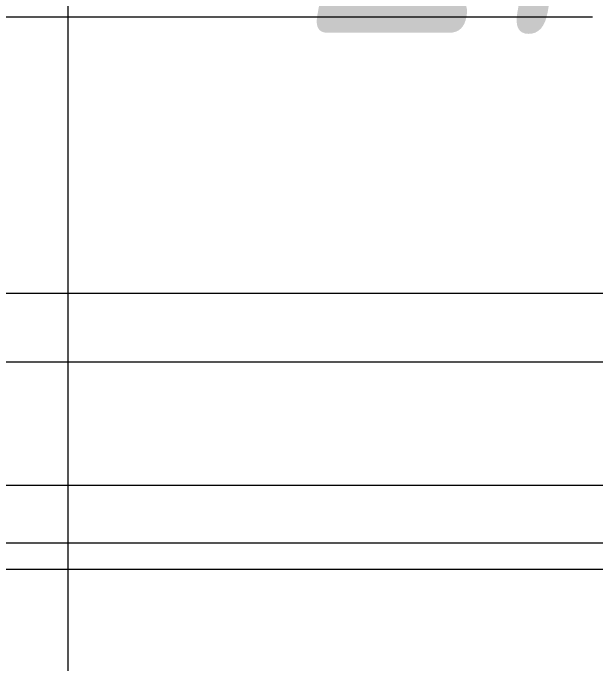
# Model space of a CAD drawing. Header units: millimetres. Extents: x -85420 to 1195317, y -69347 to 470418.
# Drawn here: x 450906.7 to 451328.9, y 58508.4 to 58979.4 of the extents above; entities that cross this region are included whole.
import ezdxf

# ---------------------------------------------------------------- set-up
doc = ezdxf.new("R2010")
doc.units = ezdxf.units.MM
for name, pattern in [('GOST2.303 6', [12, 8, -1.5, 1, -1.5]), ('ГОСТ 2.303 4', [7, 5, -2, 0]), ('ГОСТ 2.303 5', [24, 20, -1.5, 1, -1.5]), ('ГОСТ 2.303 6', [12, 8, -1.5, 1, -1.5]), ('осевая', [50.8, 31.75, -6.35, 6.35, -6.35])]:
    doc.linetypes.add(name, pattern=pattern)
for name, color, linetype, lineweight in [('!М_Перегородки_АЛЮ+стекло', 4, 'Continuous', 15), ('!ФС_Ригели_балки', 251, 'ГОСТ 2.303 6', 15), ('+АР_Осевые линии', 252, 'GOST2.303 6', 9)]:
    doc.layers.add(name, color=color, linetype=linetype, lineweight=lineweight)
doc.layers.add('ОСИ', color=7, linetype='осевая', lineweight=13, true_color=0x999999)
doc.layers.add('ПБ_граница', color=7, linetype='ГОСТ 2.303 4', lineweight=40, true_color=0xdb0000)
doc.styles.add('ГОСТ 2.304', font='CS_Gost2304.shx', dxfattribs={"oblique": 10})

# ---------------------------------------------------------------- blocks, each defined once
blk = doc.blocks.new('*U49')
at = {"linetype": 'ГОСТ 2.303 5', "ltscale": 50}
blk.add_lwpolyline([(5560, 400), (0, 400), (0, 0), (5560, 0)], close=True, dxfattribs=at)
blk = doc.blocks.new('Из_буфера30619')
blk.add_blockref('*U49', (6000, -12000))
blk = doc.blocks.new('A$C314F1C93')
at = {"layer": '+АР_Осевые линии', "linetype": 'ГОСТ 2.303 5', "lineweight": 0, "ltscale": 100}
blk.add_line((20540, 64233.04), (20540, -9232.62), dxfattribs=at)
blk.add_lwpolyline([(-4200, 43450), (75280, 43450)], dxfattribs=at)

msp = doc.modelspace()

# ---------------------------------------------------------------- block references
at = {"layer": 'ОСИ', "ltscale": 40}
msp.add_blockref('A$C314F1C93', (430406.37, 15326.42, 0), dxfattribs=at)

# ---------------------------------------------------------------- next in the draw order: linework, layer by layer
at = {"layer": '!М_Перегородки_АЛЮ+стекло'}
for p, q in [((453683.36, 58726.41, 0), (449909.39, 58726.42, 0)), ((449908.9, 58576.42, 0), (453683.85, 58576.41, 0))]:
    msp.add_line(p, q, dxfattribs=at)
at = {"layer": '!М_Перегородки_АЛЮ+стекло', "elevation": 0}
msp.add_lwpolyline([(449897.44, 58595.31), (449897.44, 58637.31), (453695.43, 58637.28), (453695.43, 58595.28)], close=True, dxfattribs=at)

# ---------------------------------------------------------------- next in the draw order: block references
at = {"layer": '!ФС_Ригели_балки'}
msp.add_blockref('Из_буфера30619', (442166.37, 70576.42, 0), dxfattribs=at)

# ---------------------------------------------------------------- next in the draw order: texts
at = {"layer": 'ПБ_граница', "linetype": 'ByBlock', "lineweight": 0, "ltscale": 100, "insert": (451460.06, 59089.27, 0), "char_height": 250, "width": 1, "attachment_point": 5, "line_spacing_factor": 0.5, "style": 'ГОСТ 2.304', "bg_fill": 3, "box_fill_scale": 1.2, "bg_fill_color": 1, "bg_fill_transparency": 0}
msp.add_mtext('EIW30', dxfattribs=at)

doc.saveas('drawing.dxf')
